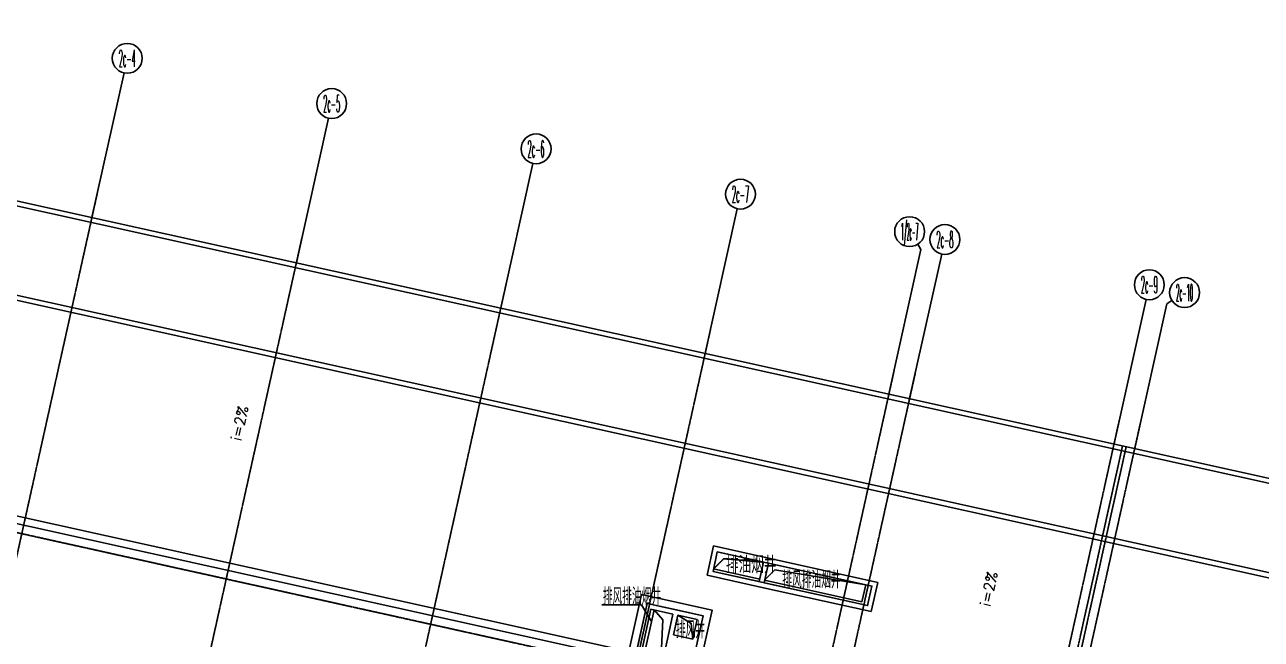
# Model space of a CAD drawing. Header units: metres. Extents: x -728143 to -282297, y 300383 to 505760.
# Drawn here: x -439514 to -389906, y 419690 to 444361 of the extents above; entities that cross this region are included whole.
import ezdxf
from ezdxf.enums import TextEntityAlignment as Align

# ---------------------------------------------------------------- set-up
doc = ezdxf.new("R2010")
doc.units = ezdxf.units.M
for name, pattern in [('2', [0.4, 0.3, -0.1]), ('CENTER2', [2.541, 1.587, -0.318, 0.318, -0.318]), ('DASH', [0.35, 0.25, -0.1])]:
    doc.linetypes.add(name, pattern=pattern)
for name, color, linetype in [('AXIS', 3, 'Continuous'), ('AXIS_TEXT', 7, 'Continuous'), ('DOTE', 251, 'CENTER2'), ('J-STAIR', 163, 'Continuous'), ('J-TEXT', 7, 'Continuous'), ('J-WALL', 2, 'Continuous'), ('PUB_TEXT', 7, 'Continuous'), ('S-看线', 5, 'Continuous'), ('WALL', 2, 'Continuous'), ('屋顶排水', 76, 'Continuous')]:
    doc.layers.add(name, color=color, linetype=linetype)
doc.styles.add('_TCH_AXIS', font='COMPLEX', dxfattribs={"bigfont": 'GBCBIG'})
doc.styles.add('_TCH_DIM', font='simplex_.ttf', dxfattribs={"bigfont": 'GBCBIG'})
doc.styles.add('COMPLEX', font='COMPLEX')

# ---------------------------------------------------------------- blocks, each defined once
blk = doc.blocks.new('_AXISO')
blk.add_circle((0, 0), 0.5)
at = {"layer": 'AXIS_TEXT', "style": 'COMPLEX', "width": 1.041667}
blk.add_attdef('A', text='', height=0.56, dxfattribs=at).set_placement((-0.25, -0.28), (0.25, -0.28), align=Align.FIT)

msp = doc.modelspace()

# ---------------------------------------------------------------- linework, layer by layer
at = {"color": 4, "ltscale": 4, "extrusion": (-1.1827e-23, -1.32164e-09, 1)}
for p, q in [((-471734, 444361, 0), (-293215, 404786, 0)), ((-471187, 440450, 0), (-296778, 401786, 0))]:
    msp.add_line(p, q, dxfattribs=at)
at = {"ltscale": 4, "extrusion": (-1.1827e-23, -1.32164e-09, 1)}
for p, q in [((-293435, 404630, 0), (-471701, 444149, 0)), ((-296997, 401630, 0), (-471154, 440237, 0))]:
    msp.add_line(p, q, dxfattribs=at)
at = {"color": 5, "linetype": '2', "ltscale": 4, "extrusion": (-1.1827e-23, -1.32164e-09, 1)}
for p, q in [((-403847, 389672, 0), (-395471, 427455, 0)), ((-403701, 389639, 0), (-395325, 427422, 0))]:
    msp.add_line(p, q, dxfattribs=at)
at = {"layer": 'AXIS', "extrusion": (-1.1827e-23, -1.32164e-09, 1)}
for p, q in [((-436829, 436568, 0), (-435531, 442426, 0)), ((-428628, 434750, 0), (-427330, 440608, 0)), ((-420427, 432932, 0), (-419129, 438790, 0)), ((-412227, 431114, 0), (-410928, 436972, 0)), ((-404856, 429480, 0), (-403557, 435338, 0)), ((-404026, 429296, 0), (-402727, 435154, 0)), ((-403690, 435548, 0), (-403557, 435338, 0)), ((-395825, 427478, 0), (-394526, 433336, 0)), ((-394995, 427294, 0), (-393696, 433152, 0)), ((-393487, 433286, 0), (-393696, 433152, 0))]:
    msp.add_line(p, q, dxfattribs=at)
at = {"layer": 'DOTE', "extrusion": (-1.1827e-23, -1.32164e-09, 1)}
for p, q in [((-447163, 389953, 0), (-436596, 437622, 0)), ((-438962, 388135, 0), (-428395, 435804, 0)), ((-430761, 386317, 0), (-420194, 433986, 0)), ((-422560, 384499, 0), (-411993, 432168, 0)), ((-305429, 394178, 0), (-469548, 430561, 0)), ((-414989, 383767, 0), (-404622, 430534, 0)), ((-414159, 383583, 0), (-403792, 430350, 0)), ((-406158, 380863, 0), (-395591, 428532, 0)), ((-405759, 378736, 0), (-394761, 428348, 0))]:
    msp.add_line(p, q, dxfattribs=at)
at = {"layer": 'J-STAIR', "ltscale": 4, "extrusion": (-1.1827e-23, -1.32164e-09, 1), "elevation": 0}
msp.add_lwpolyline([(-414372, 420398), (-414773, 421071), (-416365, 421071)], dxfattribs=at)
at = {"layer": 'J-WALL', "extrusion": (-1.1827e-23, -1.32164e-09, 1)}
for p, q in [((-413511, 420699, 0), (-413706, 419820, 0)), ((-413316, 420656, 0), (-413489, 419875, 0)), ((-413706, 419820, 0), (-414031, 418356, 0)), ((-412708, 419701, 0), (-413489, 419875, 0))]:
    msp.add_line(p, q, dxfattribs=at)
at = {"layer": 'S-看线', "ltscale": 4, "extrusion": (-1.1827e-23, -1.32164e-09, 1)}
for p, q in [((-411880, 422514, 0), (-410025, 422103, 0)), ((-409829, 422059, 0), (-405924, 421194, 0)), ((-405924, 421194, 0), (-405773, 421877, 0)), ((-414268, 420867, 0), (-414733, 418768, 0))]:
    msp.add_line(p, q, dxfattribs=at)
at = {"layer": 'S-看线', "ltscale": 4, "extrusion": (-1.1827e-23, -1.32164e-09, 1), "elevation": 0}
msp.add_lwpolyline([(-411728, 423197), (-405529, 421823), (-405702, 421042), (-411901, 422416)], close=True, dxfattribs=at)
at = {"layer": 'S-看线', "linetype": 'DASH', "ltscale": 1.5, "extrusion": (-1.1827e-23, -1.32164e-09, 1), "elevation": 0}
msp.add_lwpolyline([(-411880, 422514), (-411470, 422928), (-409873, 422786)], dxfattribs=at)
at = {"layer": 'S-看线', "ltscale": 4, "extrusion": (-1.1827e-23, -1.32164e-09, 1), "elevation": 0}
for points in [[(-409829, 422059), (-409419, 422474), (-405773, 421877)], [(-414004, 418478), (-413920, 420474), (-414268, 420867)], [(-412708, 419701), (-412777, 420329), (-413316, 420656)]]:
    msp.add_lwpolyline(points, dxfattribs=at)
at = {"layer": 'WALL', "extrusion": (-1.1827e-23, -1.32164e-09, 1)}
for p, q in [((-412140, 422264, 0), (-411880, 423436, 0)), ((-411901, 422416, 0), (-411728, 423197, 0)), ((-409732, 422960, 0), (-411880, 423436, 0)), ((-409873, 422786, 0), (-411728, 423197, 0)), ((-410046, 422005, 0), (-409873, 422786, 0)), ((-409851, 421962, 0), (-409678, 422743, 0)), ((-405290, 421975, 0), (-409732, 422960, 0)), ((-405529, 421823, 0), (-409678, 422743, 0)), ((-409992, 421788, 0), (-412140, 422264, 0)), ((-410046, 422005, 0), (-411901, 422416, 0)), ((-405550, 420803, 0), (-409992, 421788, 0)), ((-405702, 421042, 0), (-409851, 421962, 0)), ((-405702, 421042, 0), (-405529, 421823, 0)), ((-405550, 420803, 0), (-405290, 421975, 0)), ((-415126, 418496, 0), (-414542, 421132, 0)), ((-414909, 418551, 0), (-414390, 420894, 0)), ((-413370, 420873, 0), (-414542, 421132, 0)), ((-413511, 420699, 0), (-414390, 420894, 0)), ((-412296, 420634, 0), (-413370, 420873, 0)), ((-412535, 420482, 0), (-413316, 420656, 0)), ((-412708, 419701, 0), (-412535, 420482, 0)), ((-412534, 419561, 0), (-412296, 420634, 0))]:
    msp.add_line(p, q, dxfattribs=at)
at = {"layer": '屋顶排水', "ltscale": 4, "extrusion": (-1.1827e-23, -1.32164e-09, 1), "elevation": 0}
for points in [[(-469658, 431251), (-456283, 428286), (-455774, 430580), (-452943, 429952), (-453452, 427658), (-415278, 419196), (-414770, 421490), (-411939, 420862), (-412447, 418568), (-358116, 406524), (-357608, 408818), (-354532, 408136), (-355041, 405842), (-306254, 395027), (-309662, 365111)], [(-455990, 428221), (-455546, 430222), (-453301, 429724), (-453809, 427430), (-415050, 418838), (-414542, 421132), (-412296, 420634), (-412805, 418340), (-357888, 406166), (-357380, 408460), (-354890, 407908), (-355334, 405907)]]:
    msp.add_lwpolyline(points, dxfattribs=at)
for points in [[(-430301, 429298, 0, 0, 0), (-430692, 427531, 120, 0, 0), (-430790, 427092, 0, 0, 0)], [(-400243, 422648, 0, 0, 0), (-400635, 420881, 120, 0, 0), (-400732, 420442, 0, 0, 0)]]:
    msp.add_lwpolyline(points, format="xyseb", dxfattribs=at)

# ---------------------------------------------------------------- block references
at = {"layer": 'AXIS', "extrusion": (-1.1827e-23, -1.32164e-09, 1)}
ref = msp.add_blockref('_AXISO', (-435401, 443012, 0), dxfattribs=dict(at, xscale=1200, yscale=1200, zscale=1200))
ref.add_attrib('A', '2c-4', dxfattribs={"layer": 'AXIS_TEXT', "ltscale": 4, "extrusion": (-1.1827e-23, -1.32164e-09, 1), "height": 678.8, "style": '_TCH_AXIS', "width": 0.259259}).set_placement((-435740, 442672, 0), (-435061, 442672, 0), align=Align.FIT)
ref = msp.add_blockref('_AXISO', (-427200, 441194, 0), dxfattribs=dict(at, xscale=1200, yscale=1200, zscale=1200))
ref.add_attrib('A', '2c-5', dxfattribs={"layer": 'AXIS_TEXT', "ltscale": 4, "extrusion": (-1.1827e-23, -1.32164e-09, 1), "height": 678.8, "style": '_TCH_AXIS', "width": 0.265823}).set_placement((-427539, 440854, 0), (-426861, 440854, 0), align=Align.FIT)
ref = msp.add_blockref('_AXISO', (-418999, 439376, 0), dxfattribs=dict(at, xscale=1200, yscale=1200, zscale=1200))
ref.add_attrib('A', '2c-6', dxfattribs={"layer": 'AXIS_TEXT', "ltscale": 4, "extrusion": (-1.1827e-23, -1.32164e-09, 1), "height": 678.8, "style": '_TCH_AXIS', "width": 0.265823}).set_placement((-419338, 439036, 0), (-418660, 439036, 0), align=Align.FIT)
ref = msp.add_blockref('_AXISO', (-410798, 437558, 0), dxfattribs=dict(at, xscale=1200, yscale=1200, zscale=1200))
ref.add_attrib('A', '2c-7', dxfattribs={"layer": 'AXIS_TEXT', "ltscale": 4, "extrusion": (-1.1827e-23, -1.32164e-09, 1), "height": 678.8, "style": '_TCH_AXIS', "width": 0.265823}).set_placement((-411138, 437218, 0), (-410459, 437218, 0), align=Align.FIT)
ref = msp.add_blockref('_AXISO', (-404013, 436054, 0), dxfattribs=dict(at, xscale=1200, yscale=1200, zscale=1200))
ref.add_attrib('A', '1/2c-7', dxfattribs={"layer": 'AXIS_TEXT', "ltscale": 4, "extrusion": (-1.1827e-23, -1.32164e-09, 1), "height": 678.8, "style": '_TCH_AXIS', "width": 0.181034}).set_placement((-404352, 435714, 0), (-403673, 435714, 0), align=Align.FIT)
ref = msp.add_blockref('_AXISO', (-402597, 435740, 0), dxfattribs=dict(at, xscale=1200, yscale=1200, zscale=1200))
ref.add_attrib('A', '2c-8', dxfattribs={"layer": 'AXIS_TEXT', "ltscale": 4, "extrusion": (-1.1827e-23, -1.32164e-09, 1), "height": 678.8, "style": '_TCH_AXIS', "width": 0.265823}).set_placement((-402937, 435400, 0), (-402258, 435400, 0), align=Align.FIT)
ref = msp.add_blockref('_AXISO', (-394396, 433922, 0), dxfattribs=dict(at, xscale=1200, yscale=1200, zscale=1200))
ref.add_attrib('A', '2c-9', dxfattribs={"layer": 'AXIS_TEXT', "ltscale": 4, "extrusion": (-1.1827e-23, -1.32164e-09, 1), "height": 678.8, "style": '_TCH_AXIS', "width": 0.265823}).set_placement((-394736, 433582, 0), (-394057, 433582, 0), align=Align.FIT)
ref = msp.add_blockref('_AXISO', (-392981, 433608, 0), dxfattribs=dict(at, xscale=1200, yscale=1200, zscale=1200))
ref.add_attrib('A', '2c-10', dxfattribs={"layer": 'AXIS_TEXT', "ltscale": 4, "extrusion": (-1.1827e-23, -1.32164e-09, 1), "height": 678.8, "style": '_TCH_AXIS', "width": 0.223404}).set_placement((-393320, 433269, 0), (-392641, 433269, 0), align=Align.FIT)

# ---------------------------------------------------------------- texts
at = {"layer": 'J-TEXT', "extrusion": (-1.1827e-23, -1.32164e-09, 1)}
for s, width, p in [('排油烟井', 0.65, (-411384, 422406, 3265)), ('排风排油烟井', 0.5, (-409122, 421805, 6265)), ('排风排油烟井', 0.5, (-416324, 421130, 6265)), ('排风井', 0.5, (-413392, 419799, 3000))]:
    msp.add_text(s, height=600, dxfattribs=dict(at, width=width)).set_placement(p)
at = {"layer": 'PUB_TEXT', "extrusion": (-1.1827e-23, -1.32164e-09, 1), "style": '_TCH_DIM'}
for p in [(-430838, 427627, 0), (-400781, 420977, 0)]:
    msp.add_text('i=2%', height=421.4, rotation=77.5007, dxfattribs=at).set_placement(p)

doc.saveas('drawing.dxf')
